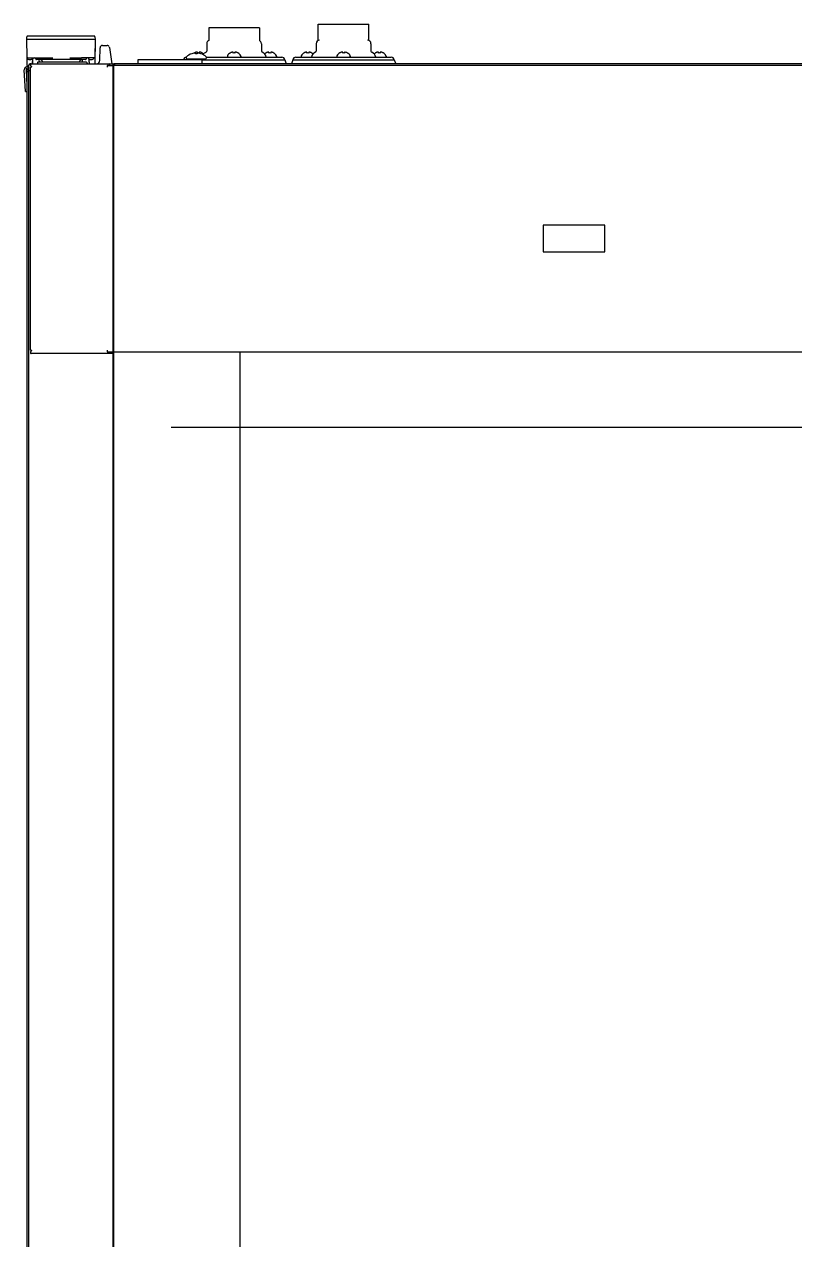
# Model space of a CAD drawing. Header units: millimetres. Extents: x 2482 to 7241, y 2335 to 6851.
# Drawn here: x 4976 to 5433, y 4806 to 5528 of the extents above; entities that cross this region are included whole.
import ezdxf

# ---------------------------------------------------------------- set-up
doc = ezdxf.new("R2010")
doc.units = ezdxf.units.MM
doc.header["$LTSCALE"] = 669.9
doc.layers.get('0').update_dxf_attribs({"linetype": 'CONTINUOUS'})
for name, color, linetype in [('02___PRT_ALL_AXES', 7, 'CONTINUOUS'), ('ASSI', 7, 'CONTINUOUS'), ('GEOM', 7, 'CONTINUOUS')]:
    doc.layers.add(name, color=color, linetype=linetype)

msp = doc.modelspace()

# ---------------------------------------------------------------- linework, layer by layer
at = {"color": 7, "linetype": 'Continuous'}
for p, q in [((5150.5, 5518.24), (5150.5, 5527.87)), ((5150.5, 5527.87), (5180.5, 5527.87)), ((5180.5, 5518.24), (5180.5, 5527.87)), ((4977.59, 5508.36), (4977.5, 5518.87)), ((5018, 5518.87), (5017.91, 5508.36)), ((5022.47, 5515.37), (5025.09, 5515.37)), ((4978.09, 5507.87), (4986, 5507.87)), ((5017.41, 5507.87), (5010, 5507.87)), ((5017.91, 5508.13), (5017.9, 5508.03)), ((5017.9, 5507.74), (5017.9, 5507.37)), ((5020.84, 5506.33), (5020.97, 5513.89)), ((5026.57, 5514.08), (5027.93, 5504.39)), ((5072.1, 5507.87), (5072.1, 5508.16)), ((5075.35, 5510.39), (5075.35, 5510.41)), ((5076.98, 5510.81), (5076.98, 5510.85)), ((5077.6, 5510.39), (5077.6, 5510.71)), ((5078.6, 5510.71), (5078.6, 5510.39)), ((5078.71, 5511.37), (5078.69, 5511.37)), ((5078.78, 5510.81), (5078.78, 5511.36)), ((5079.85, 5511.37), (5079.78, 5511.36)), ((5079.78, 5511.36), (5079.78, 5510.81)), ((5080.85, 5510.41), (5080.85, 5510.39)), ((5081.58, 5510.85), (5081.58, 5510.81)), ((5084.1, 5507.87), (5084.1, 5508.16)), ((5098.2, 5510.81), (5098.2, 5510.85)), ((5099.93, 5511.37), (5099.91, 5511.37)), ((5100, 5510.81), (5100, 5511.36)), ((5101.07, 5511.37), (5101, 5511.36)), ((5101, 5511.36), (5101, 5510.81)), ((5102.8, 5510.85), (5102.8, 5510.81)), ((5119.42, 5510.81), (5119.42, 5510.85)), ((5121.15, 5511.37), (5121.12, 5511.37)), ((5121.22, 5510.81), (5121.22, 5511.36)), ((5122.29, 5511.37), (5122.22, 5511.36)), ((5122.22, 5511.36), (5122.22, 5510.81)), ((5124.02, 5510.85), (5124.02, 5510.81)), ((5141.98, 5510.81), (5141.98, 5510.85)), ((5143.71, 5511.37), (5143.69, 5511.37)), ((5143.78, 5510.81), (5143.78, 5511.36)), ((5144.85, 5511.37), (5144.78, 5511.36)), ((5144.78, 5511.36), (5144.78, 5510.81)), ((5146.58, 5510.85), (5146.58, 5510.81)), ((5163.2, 5510.81), (5163.2, 5510.85)), ((5164.93, 5511.37), (5164.91, 5511.37)), ((5165, 5510.81), (5165, 5511.36)), ((5166.07, 5511.37), (5166, 5511.36)), ((5166, 5511.36), (5166, 5510.81)), ((5167.8, 5510.85), (5167.8, 5510.81)), ((5184.42, 5510.81), (5184.42, 5510.85)), ((5186.15, 5511.37), (5186.12, 5511.37)), ((5186.22, 5510.81), (5186.22, 5511.36)), ((5187.29, 5511.37), (5187.22, 5511.36)), ((5187.22, 5511.36), (5187.22, 5510.81)), ((5189.02, 5510.85), (5189.02, 5510.81)), ((4977.63, 5503.36), (4977.61, 5505.97)), ((4978.54, 5502.87), (4978.13, 5502.87)), ((4979.75, 5504.37), (4979.55, 5504.37)), ((4980.93, 5506.19), (4980.77, 5504.37)), ((4980.97, 5506.67), (4981.04, 5507.41)), ((5012.75, 5505.37), (4984.25, 5505.37)), ((4984.9, 5506.87), (4984.92, 5506.67)), ((4985.03, 5505.37), (4985.01, 5505.62)), ((5010.58, 5506.67), (5010.6, 5506.85)), ((5014.49, 5507.15), (5014.53, 5506.67)), ((5014.73, 5504.37), (5014.57, 5506.19)), ((5017.9, 5507.25), (5017.89, 5506.76)), ((5072.6, 5507.37), (5083.6, 5507.37)), ((4978.5, 5500.37), (4978.5, 3865.37)), ((4978.5, 5500.37), (4979.68, 5500.37)), ((5028.5, 5332.37), (5028.5, 3865.37)), ((5104, 5333.37), (5104, 4147.37))]:
    msp.add_line(p, q, dxfattribs=at)
at = {"color": 2}
msp.add_line((5799, 5288.37), (5063.09, 5288.37), dxfattribs=at)
at = {"color": 7, "linetype": 'Continuous'}
msp.add_lwpolyline([(5026.57, 5514.08), (5026.55, 5514.22), (5026.53, 5514.27)], dxfattribs=at)
for centre, radius, start, end in [((5022.47, 5513.87), 1.5, 90.00028, 179), ((5025.09, 5513.87), 1.5, 24.1977, 89.99946), ((4978.09, 5508.37), 0.5, 180.5, 270), ((4981.53, 5507.37), 0.5, 124.16928, 154.56001), ((5017.41, 5508.37), 0.5, 270, 359.5), ((5072.6, 5508.16), 0.5, 133.77466, 180), ((5072.6, 5507.87), 0.5, 180, 270), ((5078.1, 5502.42), 8.44, 100.66216, 109.02708), ((5077.07, 5506.54), 4.2, 95.51796, 97.29216), ((5077.07, 5506.56), 4.18, 84.74852, 95.50581), ((5079.47, 5506.76), 4.75, 118.9687, 121.53408), ((5079.47, 5506.76), 4.75, 118.00738, 118.96837), ((5079.47, 5506.77), 4.75, 116.68125, 118.00741), ((5079.46, 5506.77), 4.74, 115.54022, 116.6812), ((5079.46, 5506.77), 4.74, 114.57218, 115.5402), ((5077.07, 5506.54), 4.2, 82.70766, 84.735), ((5079.46, 5506.78), 4.73, 113.31746, 114.5722), ((5079.46, 5506.78), 4.73, 112.54738, 113.31738), ((5078.1, 5502.42), 7.99, 86.41218, 93.58782), ((5079.45, 5506.79), 4.72, 111.00254, 112.54756), ((5079.45, 5506.8), 4.72, 110.5181, 111.00226), ((5079.45, 5506.81), 4.7, 108.46559, 110.51874), ((5079.44, 5506.83), 4.68, 107.37727, 108.46505), ((5079.44, 5506.84), 4.67, 106.39488, 107.37721), ((5079.43, 5506.87), 4.64, 104.31758, 106.39637), ((5078.54, 5509.37), 2.01, 95.14015, 97.27441), ((5078.53, 5509.4), 1.98, 94.28564, 95.13722), ((5078.53, 5509.41), 1.97, 93.02327, 94.28605), ((5078.53, 5509.42), 1.96, 91.9964, 93.02281), ((5078.53, 5509.43), 1.95, 90.92609, 91.9964), ((5078.53, 5509.43), 1.95, 88.84585, 90.92584), ((5078.53, 5509.42), 1.96, 87.62334, 88.84551), ((5079.13, 5506.54), 4.2, 95.26487, 97.29234), ((5078.53, 5509.42), 1.96, 86.78408, 87.62353), ((5078.53, 5509.41), 1.97, 85.39839, 86.78335), ((5078.53, 5509.37), 2.01, 82.72591, 84.7415), ((5079.13, 5506.56), 4.18, 84.49419, 95.25135), ((5079.28, 5507.06), 3.79, 82.40134, 97.59866), ((5079.13, 5506.54), 4.2, 82.70784, 84.48204), ((5078.1, 5502.42), 8.44, 70.97292, 79.33784), ((5080.03, 5509.39), 1.98, 94.60089, 95.25577), ((5080.03, 5509.41), 1.97, 93.21662, 94.60163), ((5080.03, 5509.42), 1.96, 92.37651, 93.21588), ((5080.03, 5509.42), 1.95, 91.15443, 92.37672), ((5080.03, 5509.43), 1.95, 89.07408, 91.15408), ((5080.03, 5509.43), 1.95, 88.00368, 89.07383), ((5080.03, 5509.42), 1.96, 86.97713, 88.00368), ((5080.03, 5509.41), 1.97, 85.71401, 86.97666), ((5080.03, 5509.4), 1.98, 84.86273, 85.7144), ((5080.03, 5509.37), 2.01, 82.72561, 84.85983), ((5079.14, 5506.87), 4.64, 73.60363, 75.68242), ((5079.13, 5506.84), 4.67, 72.62279, 73.60512), ((5079.12, 5506.83), 4.68, 71.53495, 72.62273), ((5079.12, 5506.81), 4.7, 69.48126, 71.53441), ((5079.11, 5506.8), 4.72, 68.99774, 69.4819), ((5079.11, 5506.79), 4.72, 67.45244, 68.99746), ((5078.1, 5502.42), 8.45, 46.22534, 71.00754), ((5079.11, 5506.78), 4.73, 66.68262, 67.45262), ((5079.1, 5506.78), 4.73, 65.4278, 66.68253), ((5079.1, 5506.77), 4.74, 64.45979, 65.42782), ((5079.1, 5506.77), 4.74, 63.3188, 64.45978), ((5079.1, 5506.77), 4.75, 61.99259, 63.31875), ((5079.1, 5506.76), 4.75, 61.03163, 61.99262), ((5079.1, 5506.76), 4.75, 58.46592, 61.0313), ((5083.6, 5507.87), 0.5, 270, 360), ((5083.6, 5508.16), 0.5, 0, 46.22534), ((5100.69, 5506.76), 4.75, 118.9687, 121.53408), ((5100.68, 5506.76), 4.75, 118.00738, 118.96837), ((5100.68, 5506.77), 4.75, 116.68125, 118.00741), ((5100.68, 5506.77), 4.74, 115.54022, 116.6812), ((5100.68, 5506.77), 4.74, 114.57218, 115.5402), ((5100.68, 5506.78), 4.73, 113.31746, 114.5722), ((5100.68, 5506.78), 4.73, 112.54738, 113.31738), ((5100.67, 5506.79), 4.72, 111.00254, 112.54756), ((5100.67, 5506.8), 4.72, 110.5181, 111.00226), ((5100.67, 5506.81), 4.7, 108.46559, 110.51874), ((5100.66, 5506.83), 4.68, 107.37727, 108.46505), ((5100.66, 5506.84), 4.67, 106.39488, 107.37721), ((5100.65, 5506.87), 4.64, 104.31758, 106.39637), ((5099.75, 5509.37), 2.01, 95.14015, 97.27441), ((5099.75, 5509.4), 1.98, 94.28564, 95.13722), ((5099.75, 5509.41), 1.97, 93.02327, 94.28605), ((5099.75, 5509.42), 1.96, 91.9964, 93.02281), ((5099.75, 5509.43), 1.95, 90.92609, 91.9964), ((5099.75, 5509.43), 1.95, 88.84585, 90.92584), ((5099.75, 5509.42), 1.96, 87.62334, 88.84551), ((5099.75, 5509.42), 1.96, 86.78408, 87.62353), ((5099.75, 5509.41), 1.97, 85.39839, 86.78335), ((5099.75, 5509.37), 2.01, 82.72591, 84.7415), ((5100.5, 5507.06), 3.79, 82.40134, 97.59866), ((5101.25, 5509.39), 1.98, 94.60089, 95.25577), ((5101.25, 5509.41), 1.97, 93.21662, 94.60163), ((5101.25, 5509.42), 1.96, 92.37651, 93.21588), ((5101.25, 5509.42), 1.95, 91.15443, 92.37672), ((5101.25, 5509.43), 1.95, 89.07408, 91.15408), ((5101.25, 5509.43), 1.95, 88.00368, 89.07383), ((5101.25, 5509.42), 1.96, 86.97713, 88.00368), ((5101.25, 5509.41), 1.97, 85.71401, 86.97666), ((5101.25, 5509.4), 1.98, 84.86273, 85.7144), ((5101.25, 5509.37), 2.01, 82.72561, 84.85983), ((5100.35, 5506.87), 4.64, 73.60363, 75.68242), ((5100.34, 5506.84), 4.67, 72.62279, 73.60512), ((5100.34, 5506.83), 4.68, 71.53495, 72.62273), ((5100.33, 5506.81), 4.7, 69.48126, 71.53441), ((5100.33, 5506.8), 4.72, 68.99774, 69.4819), ((5100.33, 5506.79), 4.72, 67.45244, 68.99746), ((5100.32, 5506.78), 4.73, 66.68262, 67.45262), ((5100.32, 5506.78), 4.73, 65.4278, 66.68253), ((5100.32, 5506.77), 4.74, 64.45979, 65.42782), ((5100.32, 5506.77), 4.74, 63.3188, 64.45978), ((5100.32, 5506.77), 4.75, 61.99259, 63.31875), ((5100.32, 5506.76), 4.75, 61.03163, 61.99262), ((5100.31, 5506.76), 4.75, 58.46592, 61.0313), ((5121.9, 5506.76), 4.75, 118.9687, 121.53408), ((5121.9, 5506.76), 4.75, 118.00738, 118.96837), ((5121.9, 5506.77), 4.75, 116.68125, 118.00741), ((5121.9, 5506.77), 4.74, 115.54022, 116.6812), ((5121.9, 5506.77), 4.74, 114.57218, 115.5402), ((5121.89, 5506.78), 4.73, 113.31746, 114.5722), ((5121.89, 5506.78), 4.73, 112.54738, 113.31738), ((5121.89, 5506.79), 4.72, 111.00254, 112.54756), ((5121.89, 5506.8), 4.72, 110.5181, 111.00226), ((5121.88, 5506.81), 4.7, 108.46559, 110.51874), ((5121.88, 5506.83), 4.68, 107.37727, 108.46505), ((5121.87, 5506.84), 4.67, 106.39488, 107.37721), ((5121.86, 5506.87), 4.64, 104.31758, 106.39637), ((5120.97, 5509.37), 2.01, 95.14015, 97.27441), ((5120.97, 5509.4), 1.98, 94.28564, 95.13722), ((5120.97, 5509.41), 1.97, 93.02327, 94.28605), ((5120.97, 5509.42), 1.96, 91.9964, 93.02281), ((5120.97, 5509.43), 1.95, 90.92609, 91.9964), ((5120.97, 5509.43), 1.95, 88.84585, 90.92584), ((5120.97, 5509.42), 1.96, 87.62334, 88.84551), ((5120.97, 5509.42), 1.96, 86.78408, 87.62353), ((5120.97, 5509.41), 1.97, 85.39839, 86.78335), ((5120.96, 5509.37), 2.01, 82.72591, 84.7415), ((5121.72, 5507.06), 3.79, 82.40134, 97.59866), ((5122.47, 5509.39), 1.98, 94.60089, 95.25577), ((5122.47, 5509.41), 1.97, 93.21662, 94.60163), ((5122.47, 5509.42), 1.96, 92.37651, 93.21588), ((5122.47, 5509.42), 1.95, 91.15443, 92.37672), ((5122.47, 5509.43), 1.95, 89.07408, 91.15408), ((5122.47, 5509.43), 1.95, 88.00368, 89.07383), ((5122.47, 5509.42), 1.96, 86.97713, 88.00368), ((5122.47, 5509.41), 1.97, 85.71401, 86.97666), ((5122.47, 5509.4), 1.98, 84.86273, 85.7144), ((5122.46, 5509.37), 2.01, 82.72561, 84.85983), ((5121.57, 5506.87), 4.64, 73.60363, 75.68242), ((5121.56, 5506.84), 4.67, 72.62279, 73.60512), ((5121.56, 5506.83), 4.68, 71.53495, 72.62273), ((5121.55, 5506.81), 4.7, 69.48126, 71.53441), ((5121.55, 5506.8), 4.72, 68.99774, 69.4819), ((5121.54, 5506.79), 4.72, 67.45244, 68.99746), ((5121.54, 5506.78), 4.73, 66.68262, 67.45262), ((5121.54, 5506.78), 4.73, 65.4278, 66.68253), ((5121.54, 5506.77), 4.74, 64.45979, 65.42782), ((5121.54, 5506.77), 4.74, 63.3188, 64.45978), ((5121.53, 5506.77), 4.75, 61.99259, 63.31875), ((5121.53, 5506.76), 4.75, 61.03163, 61.99262), ((5121.53, 5506.76), 4.75, 58.46592, 61.0313), ((5144.47, 5506.76), 4.75, 118.9687, 121.53408), ((5144.47, 5506.76), 4.75, 118.00738, 118.96837), ((5144.47, 5506.77), 4.75, 116.68125, 118.00741), ((5144.46, 5506.77), 4.74, 115.54022, 116.6812), ((5144.46, 5506.77), 4.74, 114.57218, 115.5402), ((5144.46, 5506.78), 4.73, 113.31746, 114.5722), ((5144.46, 5506.78), 4.73, 112.54738, 113.31738), ((5144.45, 5506.79), 4.72, 111.00254, 112.54756), ((5144.45, 5506.8), 4.72, 110.5181, 111.00226), ((5144.45, 5506.81), 4.7, 108.46559, 110.51874), ((5144.44, 5506.83), 4.68, 107.37727, 108.46505), ((5144.44, 5506.84), 4.67, 106.39488, 107.37721), ((5144.43, 5506.87), 4.64, 104.31758, 106.39637), ((5143.54, 5509.37), 2.01, 95.14015, 97.27441), ((5143.53, 5509.4), 1.98, 94.28564, 95.13722), ((5143.53, 5509.41), 1.97, 93.02327, 94.28605), ((5143.53, 5509.42), 1.96, 91.9964, 93.02281), ((5143.53, 5509.43), 1.95, 90.92609, 91.9964), ((5143.53, 5509.43), 1.95, 88.84585, 90.92584), ((5143.53, 5509.42), 1.96, 87.62334, 88.84551), ((5143.53, 5509.42), 1.96, 86.78408, 87.62353), ((5143.53, 5509.41), 1.97, 85.39839, 86.78335), ((5143.53, 5509.37), 2.01, 82.72591, 84.7415), ((5144.28, 5507.06), 3.79, 82.40134, 97.59866), ((5145.03, 5509.39), 1.98, 94.60089, 95.25577), ((5145.03, 5509.41), 1.97, 93.21662, 94.60163), ((5145.03, 5509.42), 1.96, 92.37651, 93.21588), ((5145.03, 5509.42), 1.95, 91.15443, 92.37672), ((5145.03, 5509.43), 1.95, 89.07408, 91.15408), ((5145.03, 5509.43), 1.95, 88.00368, 89.07383), ((5145.03, 5509.42), 1.96, 86.97713, 88.00368), ((5145.03, 5509.41), 1.97, 85.71401, 86.97666), ((5145.03, 5509.4), 1.98, 84.86273, 85.7144), ((5145.03, 5509.37), 2.01, 82.72561, 84.85983), ((5144.14, 5506.87), 4.64, 73.60363, 75.68242), ((5144.13, 5506.84), 4.67, 72.62279, 73.60512), ((5144.12, 5506.83), 4.68, 71.53495, 72.62273), ((5144.12, 5506.81), 4.7, 69.48126, 71.53441), ((5144.11, 5506.8), 4.72, 68.99774, 69.4819), ((5144.11, 5506.79), 4.72, 67.45244, 68.99746), ((5144.11, 5506.78), 4.73, 66.68262, 67.45262), ((5144.1, 5506.78), 4.73, 65.4278, 66.68253), ((5144.1, 5506.77), 4.74, 64.45979, 65.42782), ((5144.1, 5506.77), 4.74, 63.3188, 64.45978), ((5144.1, 5506.77), 4.75, 61.99259, 63.31875), ((5144.1, 5506.76), 4.75, 61.03163, 61.99262), ((5144.1, 5506.76), 4.75, 58.46592, 61.0313), ((5165.69, 5506.76), 4.75, 118.9687, 121.53408), ((5165.68, 5506.76), 4.75, 118.00738, 118.96837), ((5165.68, 5506.77), 4.75, 116.68125, 118.00741), ((5165.68, 5506.77), 4.74, 115.54022, 116.6812), ((5165.68, 5506.77), 4.74, 114.57218, 115.5402), ((5165.68, 5506.78), 4.73, 113.31746, 114.5722), ((5165.68, 5506.78), 4.73, 112.54738, 113.31738), ((5165.67, 5506.79), 4.72, 111.00254, 112.54756), ((5165.67, 5506.8), 4.72, 110.5181, 111.00226), ((5165.67, 5506.81), 4.7, 108.46559, 110.51874), ((5165.66, 5506.83), 4.68, 107.37727, 108.46505), ((5165.66, 5506.84), 4.67, 106.39488, 107.37721), ((5165.65, 5506.87), 4.64, 104.31758, 106.39637), ((5164.75, 5509.37), 2.01, 95.14015, 97.27441), ((5164.75, 5509.4), 1.98, 94.28564, 95.13722), ((5164.75, 5509.41), 1.97, 93.02327, 94.28605), ((5164.75, 5509.42), 1.96, 91.9964, 93.02281), ((5164.75, 5509.43), 1.95, 90.92609, 91.9964), ((5164.75, 5509.43), 1.95, 88.84585, 90.92584), ((5164.75, 5509.42), 1.96, 87.62334, 88.84551), ((5164.75, 5509.42), 1.96, 86.78408, 87.62353), ((5164.75, 5509.41), 1.97, 85.39839, 86.78335), ((5164.75, 5509.37), 2.01, 82.72591, 84.7415), ((5165.5, 5507.06), 3.79, 82.40134, 97.59866), ((5166.25, 5509.39), 1.98, 94.60089, 95.25577), ((5166.25, 5509.41), 1.97, 93.21662, 94.60163), ((5166.25, 5509.42), 1.96, 92.37651, 93.21588), ((5166.25, 5509.42), 1.95, 91.15443, 92.37672), ((5166.25, 5509.43), 1.95, 89.07408, 91.15408), ((5166.25, 5509.43), 1.95, 88.00368, 89.07383), ((5166.25, 5509.42), 1.96, 86.97713, 88.00368), ((5166.25, 5509.41), 1.97, 85.71401, 86.97666), ((5166.25, 5509.4), 1.98, 84.86273, 85.7144), ((5166.25, 5509.37), 2.01, 82.72561, 84.85983), ((5165.35, 5506.87), 4.64, 73.60363, 75.68242), ((5165.34, 5506.84), 4.67, 72.62279, 73.60512), ((5165.34, 5506.83), 4.68, 71.53495, 72.62273), ((5165.33, 5506.81), 4.7, 69.48126, 71.53441), ((5165.33, 5506.8), 4.72, 68.99774, 69.4819), ((5165.33, 5506.79), 4.72, 67.45244, 68.99746), ((5165.32, 5506.78), 4.73, 66.68262, 67.45262), ((5165.32, 5506.78), 4.73, 65.4278, 66.68253), ((5165.32, 5506.77), 4.74, 64.45979, 65.42782), ((5165.32, 5506.77), 4.74, 63.3188, 64.45978), ((5165.32, 5506.77), 4.75, 61.99259, 63.31875), ((5165.32, 5506.76), 4.75, 61.03163, 61.99262), ((5165.31, 5506.76), 4.75, 58.46592, 61.0313), ((5186.9, 5506.76), 4.75, 118.9687, 121.53408), ((5186.9, 5506.76), 4.75, 118.00738, 118.96837), ((5186.9, 5506.77), 4.75, 116.68125, 118.00741), ((5186.9, 5506.77), 4.74, 115.54022, 116.6812), ((5186.9, 5506.77), 4.74, 114.57218, 115.5402), ((5186.89, 5506.78), 4.73, 113.31746, 114.5722), ((5186.89, 5506.78), 4.73, 112.54738, 113.31738), ((5186.89, 5506.79), 4.72, 111.00254, 112.54756), ((5186.89, 5506.8), 4.72, 110.5181, 111.00226), ((5186.88, 5506.81), 4.7, 108.46559, 110.51874), ((5186.88, 5506.83), 4.68, 107.37727, 108.46505), ((5186.87, 5506.84), 4.67, 106.39488, 107.37721), ((5186.86, 5506.87), 4.64, 104.31758, 106.39637), ((5185.97, 5509.37), 2.01, 95.14015, 97.27441), ((5185.97, 5509.4), 1.98, 94.28564, 95.13722), ((5185.97, 5509.41), 1.97, 93.02327, 94.28605), ((5185.97, 5509.42), 1.96, 91.9964, 93.02281), ((5185.97, 5509.43), 1.95, 90.92609, 91.9964), ((5185.97, 5509.43), 1.95, 88.84585, 90.92584), ((5185.97, 5509.42), 1.96, 87.62334, 88.84551), ((5185.97, 5509.42), 1.96, 86.78408, 87.62353), ((5185.97, 5509.41), 1.97, 85.39839, 86.78335), ((5185.96, 5509.37), 2.01, 82.72591, 84.7415), ((5186.72, 5507.06), 3.79, 82.40134, 97.59866), ((5187.47, 5509.39), 1.98, 94.60089, 95.25577), ((5187.47, 5509.41), 1.97, 93.21662, 94.60163), ((5187.47, 5509.42), 1.96, 92.37651, 93.21588), ((5187.47, 5509.42), 1.95, 91.15443, 92.37672), ((5187.47, 5509.43), 1.95, 89.07408, 91.15408), ((5187.47, 5509.43), 1.95, 88.00368, 89.07383), ((5187.47, 5509.42), 1.96, 86.97713, 88.00368), ((5187.47, 5509.41), 1.97, 85.71401, 86.97666), ((5187.47, 5509.4), 1.98, 84.86273, 85.7144), ((5187.46, 5509.37), 2.01, 82.72561, 84.85983), ((5186.57, 5506.87), 4.64, 73.60363, 75.68242), ((5186.56, 5506.84), 4.67, 72.62279, 73.60512), ((5186.56, 5506.83), 4.68, 71.53495, 72.62273), ((5186.55, 5506.81), 4.7, 69.48126, 71.53441), ((5186.55, 5506.8), 4.72, 68.99774, 69.4819), ((5186.54, 5506.79), 4.72, 67.45244, 68.99746), ((5186.54, 5506.78), 4.73, 66.68262, 67.45262), ((5186.54, 5506.78), 4.73, 65.4278, 66.68253), ((5186.54, 5506.77), 4.74, 64.45979, 65.42782), ((5186.54, 5506.77), 4.74, 63.3188, 64.45978), ((5186.53, 5506.77), 4.75, 61.99259, 63.31875), ((5186.53, 5506.76), 4.75, 61.03163, 61.99262), ((5186.53, 5506.76), 4.75, 58.46592, 61.0313), ((4978.13, 5503.37), 0.5, 180.5, 270), ((4978.63, 5503.37), 0.5, 240.05943, 259.03972), ((4979.55, 5503.37), 1, 90.00276, 179.00005), ((4984.25, 5504.87), 0.5, 89.99945, 180), ((4984.25, 5504.58), 0.5, 180, 202.49993), ((4985.08, 5504.87), 2, 14.57995, 90), ((5010.42, 5504.87), 2, 90, 165.42005), ((5012.75, 5504.87), 0.5, 0, 90.00055), ((5012.75, 5504.58), 0.5, 337.50007, 360), ((5018.84, 5506.37), 2, 269.99974, 359)]:
    msp.add_arc(centre, radius, start, end, dxfattribs=at)
at = {"layer": '02___PRT_ALL_AXES', "color": 7, "linetype": 'Continuous'}
for p, q in [((4983.75, 5504.87), (4983.75, 5504.58)), ((5013.25, 5504.87), (5013.25, 5504.58))]:
    msp.add_line(p, q, dxfattribs=at)
at = {"layer": 'ASSI', "color": 7, "linetype": 'Continuous'}
for p, q in [((5072.1, 5508.16), (5072.1, 5507.87)), ((5084.1, 5508.16), (5084.1, 5507.87)), ((5096.5, 5508.97), (5096.5, 5508.77)), ((5104.5, 5508.97), (5104.5, 5508.77)), ((5125.72, 5508.97), (5125.72, 5508.77)), ((5140.28, 5508.97), (5140.28, 5508.77)), ((5161.5, 5508.97), (5161.5, 5508.77)), ((5169.5, 5508.97), (5169.5, 5508.77)), ((5190.72, 5508.97), (5190.72, 5508.77)), ((5075.1, 5507.37), (5075.1, 5506.87)), ((5081.1, 5507.37), (5081.1, 5506.87))]:
    msp.add_line(p, q, dxfattribs=at)
at = {"layer": 'ASSI', "linetype": 'Continuous'}
for p, q in [((5084.05, 5508.37), (5128.8, 5508.37)), ((5137.2, 5508.37), (5193.8, 5508.37)), ((5081.5, 5506.79), (5130.59, 5506.79)), ((5130.59, 5506.79), (5131.51, 5504.37)), ((5135.41, 5506.79), (5134.49, 5504.37)), ((5135.41, 5506.79), (5195.59, 5506.79)), ((5195.59, 5506.79), (5196.51, 5504.37))]:
    msp.add_line(p, q, dxfattribs=at)
at = {"layer": 'ASSI', "color": 7, "linetype": 'Continuous'}
for centre, radius, start, end in [((5086.3, 5516.37), 2.05, 113.17383, 180), ((5114.7, 5516.37), 2.05, 0, 66.82617), ((5151.3, 5516.37), 2.05, 90, 180), ((5179.7, 5516.37), 2.05, 0, 90), ((5078.1, 5502.42), 8.45, 108.99246, 133.77466), ((5079.48, 5506.75), 4.8, 121.45793, 123.75868), ((5078.1, 5502.42), 8.45, 46.22534, 71.00754), ((5079.08, 5506.75), 4.8, 46.60031, 58.54207), ((5085.5, 5507.37), 4.25, 113.95008, 143.88816), ((5096.9, 5508.97), 0.4, 149.69882, 180), ((5096.9, 5508.77), 0.4, 180, 270), ((5100.7, 5506.75), 4.8, 121.45793, 149.69882), ((5100.3, 5506.75), 4.8, 30.30118, 58.54207), ((5104.1, 5508.77), 0.4, 270, 360), ((5104.1, 5508.97), 0.4, 0, 30.30118), ((5115.5, 5507.37), 4.25, 13.6627, 66.04992), ((5121.92, 5506.75), 4.8, 121.45793, 133.36604), ((5121.52, 5506.75), 4.8, 30.30118, 58.54207), ((5125.32, 5508.77), 0.4, 270, 360), ((5125.32, 5508.97), 0.4, 0, 30.30118), ((5140.68, 5508.97), 0.4, 149.69882, 180), ((5140.68, 5508.77), 0.4, 180, 270), ((5144.48, 5506.75), 4.8, 121.45793, 149.69882), ((5150.5, 5507.37), 4.25, 113.95008, 166.3373), ((5144.08, 5506.75), 4.8, 46.60031, 58.54207), ((5161.9, 5508.97), 0.4, 149.69882, 180), ((5161.9, 5508.77), 0.4, 180, 270), ((5165.7, 5506.75), 4.8, 121.45793, 149.69882), ((5165.3, 5506.75), 4.8, 30.30118, 58.54207), ((5169.1, 5508.77), 0.4, 270, 360), ((5169.1, 5508.97), 0.4, 0, 30.30118), ((5180.5, 5507.37), 4.25, 13.6627, 66.04992), ((5186.92, 5506.75), 4.8, 121.45793, 133.36604), ((5186.52, 5506.75), 4.8, 30.30118, 58.54207), ((5190.32, 5508.77), 0.4, 270, 360), ((5190.32, 5508.97), 0.4, 0, 30.30118)]:
    msp.add_arc(centre, radius, start, end, dxfattribs=at)
at = {"layer": 'ASSI', "linetype": 'Continuous'}
for centre, start, end in [((5072.2, 5506.57), 91.69651, 170.32954), ((5128.8, 5506.57), 6.99433, 90), ((5137.2, 5506.57), 90, 173.00567), ((5193.8, 5506.57), 6.99433, 90)]:
    msp.add_arc(centre, 1.8, start, end, dxfattribs=at)
at = {"layer": 'GEOM', "color": 7, "linetype": 'Continuous'}
for p, q in [((5085.5, 5525.87), (5085.5, 5518.24)), ((5115.5, 5525.87), (5085.5, 5525.87)), ((5115.5, 5525.87), (5115.5, 5518.24)), ((4977.5, 5518.87), (4977.58, 5520.39)), ((5018, 5518.87), (4977.5, 5518.87)), ((5017.42, 5520.87), (4978.08, 5520.87)), ((5018, 5518.87), (5017.87, 5504.37)), ((5017.92, 5520.39), (5018, 5518.87)), ((5084.25, 5516.37), (5084.25, 5511.98)), ((5116.75, 5516.37), (5116.75, 5511.98)), ((5149.25, 5516.37), (5149.25, 5511.98)), ((5181.75, 5516.37), (5181.75, 5511.98)), ((4977.63, 5503.36), (4977.59, 5508.36)), ((4977.75, 5508.01), (4977.75, 5507.87)), ((4986, 5507.87), (4993, 5507.87)), ((5003, 5507.87), (5010, 5507.87)), ((4977, 5500.82), (4977.5, 5491.3)), ((4978.53, 5501.87), (4978, 5501.87)), ((4978.55, 5503.39), (4978.5, 5500.57)), ((4978.75, 5506.87), (4979.64, 5506.87)), ((4980.77, 5504.37), (4981.04, 5507.41)), ((5012.25, 5506.87), (4983.25, 5506.87)), ((4985.03, 5505.37), (4984.9, 5506.87)), ((5010.47, 5505.37), (5010.6, 5506.85)), ((5014.73, 5504.37), (5014.49, 5507.15)), ((5015.36, 5506.87), (5016.25, 5506.87)), ((5026.5, 5504.37), (5026.5, 5503.37)), ((5028.48, 5504.37), (5028.48, 5503.37)), ((5029, 5504.37), (5029, 4038.37)), ((5786, 5504.37), (5029, 5504.37)), ((5029, 5504.37), (5029.84, 5503.52)), ((5786, 5503.37), (5029, 5503.37)), ((5029.84, 5503.52), (5029.95, 5503.42)), ((4976.68, 5487.87), (4977.5, 5487.91)), ((5028.5, 5417.37), (5029, 5417.37)), ((5284.04, 5408.54), (5284.04, 5392.64)), ((5320.54, 5408.54), (5284.04, 5408.54)), ((5320.54, 5392.64), (5320.54, 5408.54)), ((5028.5, 5397.37), (5029, 5397.37)), ((5284.04, 5392.64), (5320.54, 5392.64)), ((5026.5, 5332.37), (5026.5, 5333.37)), ((5028.48, 5332.37), (5028.48, 5333.37)), ((5029, 5333.37), (5786, 5333.37))]:
    msp.add_line(p, q, dxfattribs=at)
at = {"layer": 'GEOM', "linetype": 'Continuous'}
for p, q in [((4976.68, 5487.87), (4976, 5500.76)), ((4978.13, 5502.87), (4978, 5502.87)), ((4979.68, 5334.37), (4979.68, 5502.37)), ((4980.43, 5502.37), (4979.68, 5502.37)), ((4980.06, 5504.37), (5028.48, 5504.37)), ((5025.25, 5503.37), (5025.25, 5502.37)), ((5025.25, 5503.37), (5029, 5503.37)), ((5028.5, 5503.37), (5028.5, 5333.37)), ((5043.5, 5504.37), (5043.5, 5506.87)), ((5043.5, 5506.87), (5081.5, 5506.87)), ((5081.5, 5504.37), (5081.5, 5506.87)), ((5130.59, 5506.79), (5131.51, 5504.37)), ((5135.41, 5506.79), (5134.49, 5504.37)), ((5195.59, 5506.79), (5196.51, 5504.37)), ((4977.5, 5499.77), (4977.5, 3837.47)), ((4977.5, 5499.77), (4978.5, 5499.77)), ((4979.68, 5334.37), (4980.43, 5334.37)), ((5028.48, 5332.37), (4980.06, 5332.37)), ((5025.25, 5334.37), (5025.25, 5333.37)), ((5025.25, 5333.37), (5028.65, 5333.37))]:
    msp.add_line(p, q, dxfattribs=at)
at = {"layer": 'GEOM', "color": 7, "linetype": 'Continuous'}
for centre, radius, start, end in [((4978.08, 5520.37), 0.5, 90, 177), ((5017.42, 5520.37), 0.5, 3, 90), ((4978.75, 5507.87), 1, 180, 269.98298), ((4979.64, 5508.37), 1.5, 270, 340.51017), ((4981.53, 5507.37), 0.5, 90, 175.01983), ((4982.25, 5507.37), 0.5, 0, 90), ((5013.25, 5507.37), 0.5, 90, 180), ((5015.36, 5508.37), 1.5, 199.48984, 270), ((5016.25, 5507.87), 1, 270.01718, 360), ((5085.5, 5507.37), 4.25, 113.95008, 143.90369), ((5083.45, 5511.98), 0.8, 293.95008, 360), ((5117.55, 5511.98), 0.8, 180, 246.04992), ((5150.5, 5507.37), 4.25, 113.95008, 166.35088), ((5148.45, 5511.98), 0.8, 293.95008, 360), ((5182.55, 5511.98), 0.8, 180, 246.04992), ((4978, 5500.87), 1, 90, 183), ((4978.7, 5500.57), 0.2, 179.00034, 269.98058), ((4983.25, 5507.37), 0.5, 180, 270.00005), ((5012.25, 5507.37), 0.5, 269.99995, 360)]:
    msp.add_arc(centre, radius, start, end, dxfattribs=at)
at = {"layer": 'GEOM', "linetype": 'Continuous'}
for centre, radius, start, end in [((4978, 5500.87), 2, 90, 183), ((4979.5, 5499.77), 2, 119.37093, 180), ((4986.9, 5507.05), 8, 204.86605, 208.02045), ((4986.41, 5506.79), 7.45, 208.06108, 208.3798), ((4986.04, 5506.59), 7.02, 208.3473, 212.23057), ((4985.74, 5506.41), 6.67, 212.26424, 213.51695), ((4985.62, 5506.32), 6.53, 213.50292, 217.28689), ((4986.9, 5329.69), 8, 151.97955, 155.13395), ((4986.41, 5329.94), 7.45, 151.6202, 151.93892), ((4986.04, 5330.15), 7.02, 147.76943, 151.6527), ((4985.74, 5330.33), 6.67, 146.48305, 147.73576), ((4985.62, 5330.41), 6.53, 142.71311, 146.49708)]:
    msp.add_arc(centre, radius, start, end, dxfattribs=at)
for points, knots in [([(4980.06, 5504.37), (4979.91, 5504.37), (4979.57, 5504.21), (4979.57, 5503.83), (4979.64, 5503.68)], [0, 0, 0, 0, 0.483934, 1, 1, 1, 1]), ([(5026.5, 5504.37), (5026.24, 5504.37), (5025.88, 5504.16), (5025.67, 5503.87), (5025.61, 5503.78)], [0, 0, 0, 0, 0.712046, 1, 1, 1, 1]), ([(4979.64, 5333.05), (4979.57, 5332.91), (4979.57, 5332.52), (4979.91, 5332.37), (4980.06, 5332.37)], [0, 0, 0, 0, 0.516066, 1, 1, 1, 1]), ([(5026.5, 5332.37), (5026.24, 5332.37), (5025.88, 5332.58), (5025.67, 5332.87), (5025.61, 5332.95)], [0, 0, 0, 0, 0.712046, 1, 1, 1, 1])]:
    msp.add_open_spline(points, degree=3, knots=knots, dxfattribs=at)
for points in [[(5025.61, 5503.78), (5025.53, 5503.65), (5025.47, 5503.51), (5025.41, 5503.37)], [(5025.41, 5333.37), (5025.47, 5333.22), (5025.53, 5333.08), (5025.61, 5332.95)]]:
    msp.add_open_spline(points, degree=3, dxfattribs=at)

doc.saveas('drawing.dxf')
